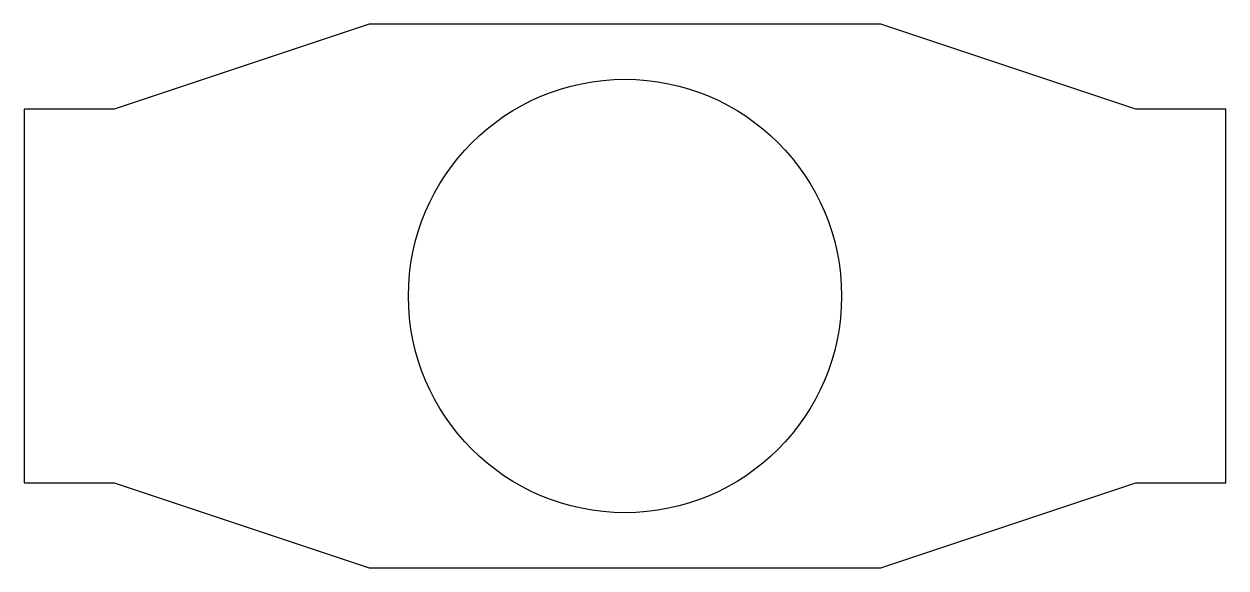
# Model space of a CAD drawing. Header units: inches. Extents: x 722 to 1005, y 1736 to 1864.
import ezdxf

# ---------------------------------------------------------------- set-up
doc = ezdxf.new("R2010")
doc.units = ezdxf.units.IN
doc.header["$MEASUREMENT"] = 0

msp = doc.modelspace()

# ---------------------------------------------------------------- linework, layer by layer
msp.add_lwpolyline([(923.74, 1864), (863.5, 1864), (803.26, 1864), (743.26, 1844), (722, 1844), (722, 1800), (722, 1756), (743.26, 1756), (803.26, 1736), (863.5, 1736), (923.74, 1736), (983.74, 1756), (1005, 1756), (1005, 1800), (1005, 1844), (983.74, 1844)], close=True)
msp.add_circle((863.5, 1800), 51)

doc.saveas('drawing.dxf')
